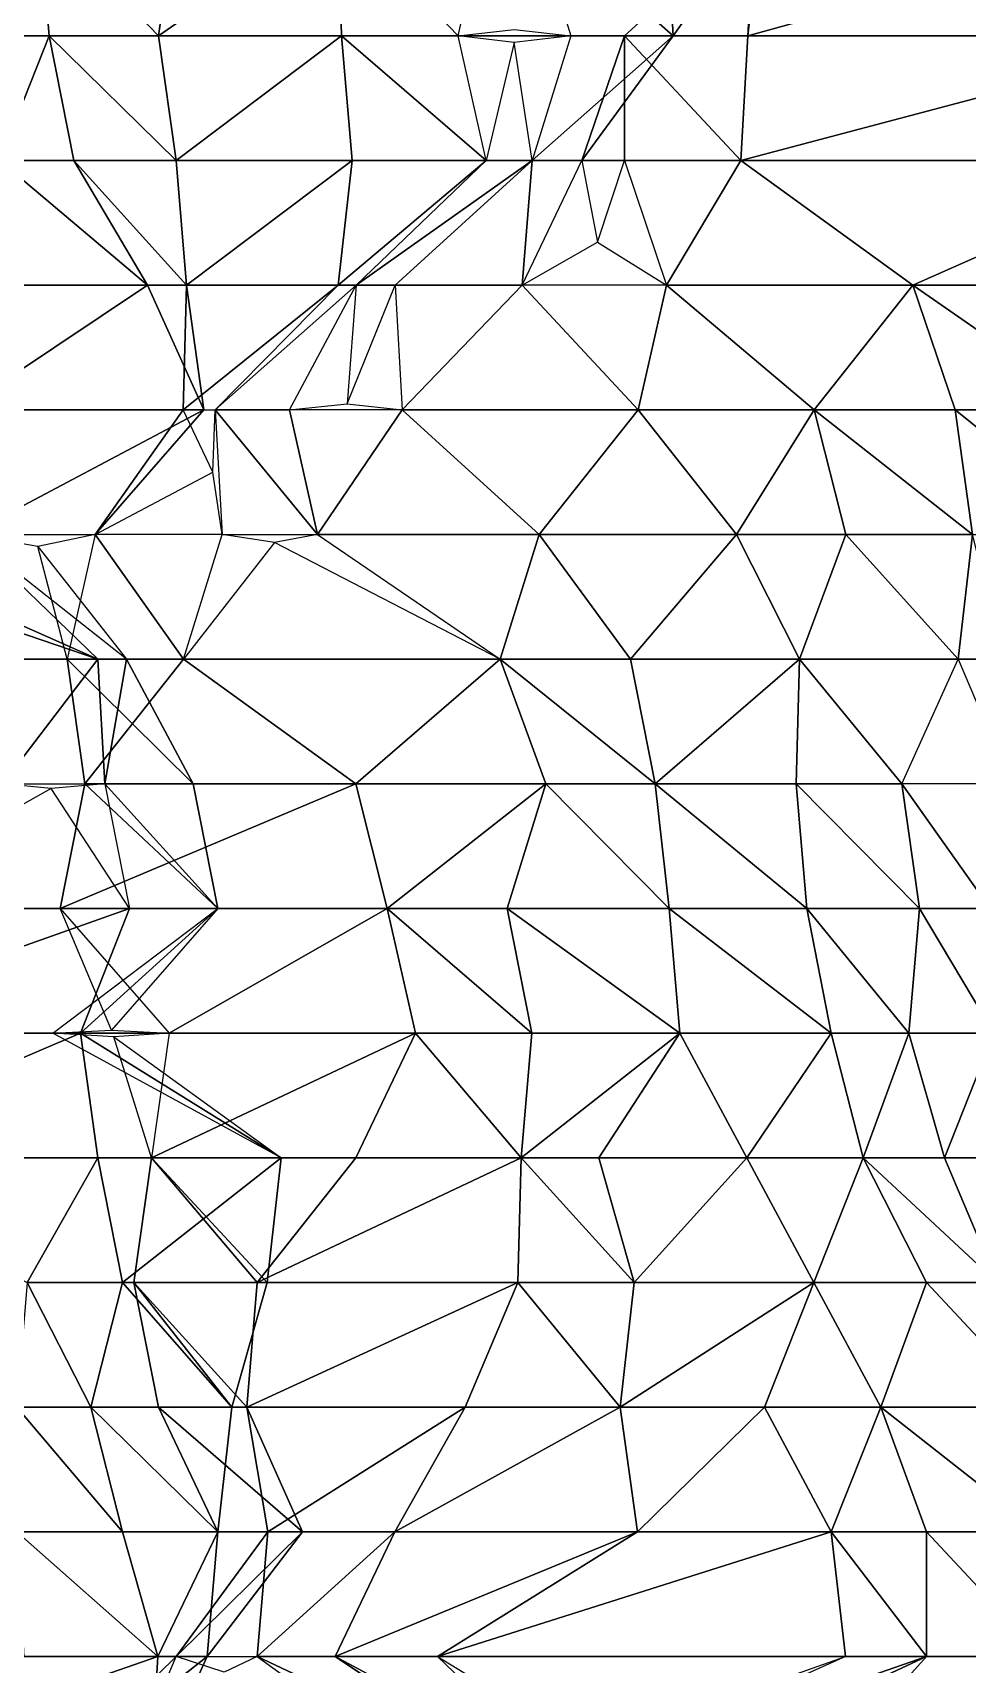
# Model space of a CAD drawing. Header units: metres. Extents: x -317 to 276, y -240 to 234.
# Drawn here: x -151.7 to -106.7, y -156.4 to -77.8 of the extents above; entities that cross this region are included whole.
import ezdxf

# ---------------------------------------------------------------- set-up
doc = ezdxf.new("R2010")
doc.units = ezdxf.units.M

msp = doc.modelspace()

# ---------------------------------------------------------------- linework, layer by layer
for points in [[(-153.2763, -78, -460.9259), (-151.39497, -72, -469.99716), (-154.12234, -72, -462.47458), (-154.12224, -71.9999, -462.4745)], [(-153.2763, -78, -460.9259), (-150.88736, -78, -469.06793), (-151.39497, -72, -469.99716), (-151.39487, -71.9999, -469.99707)], [(-151.39497, -72, -469.99716), (-145.62187, -78, -471.94452), (-144.77582, -72, -470.3958), (-144.77571, -71.9999, -470.39572)], [(-151.39497, -72, -469.99716), (-150.88736, -78, -469.06793), (-145.62187, -78, -471.94452), (-145.62177, -77.9999, -471.94443)], [(-145.62187, -78, -471.94452), (-136.80298, -78, -468.31662), (-136.9722, -72, -468.62634), (-136.97209, -71.9999, -468.62625)], [(-145.62187, -78, -471.94452), (-136.9722, -72, -468.62634), (-144.77582, -72, -470.3958), (-144.77571, -71.9999, -470.39572)], [(-136.9722, -72, -468.62634), (-131.19907, -78, -470.5737), (-129.8454, -72, -468.09583), (-129.84529, -71.9999, -468.09573)], [(-136.9722, -72, -468.62634), (-136.80298, -78, -468.31662), (-131.19907, -78, -470.5737), (-131.19896, -77.9999, -470.5736)], [(-127.625656, -72, -476.5476), (-120.83728, -78, -476.63654), (-121.175705, -72, -477.256), (-121.175606, -71.9999, -477.25592)], [(-127.625656, -72, -476.5476), (-125.76436, -78, -473.14053), (-120.83728, -78, -476.63654), (-120.83718, -77.9999, -476.63644)], [(-120.83728, -78, -476.63654), (-123.1862, -78, -493.45117), (-116.58705, -72, -481.37152), (-116.58695, -71.9999, -481.37143)], [(-116.58705, -72, -481.37152), (-123.1862, -78, -493.45117), (-117.243866, -78, -495.08878), (-117.24377, -77.9999, -495.08868)], [(-120.83728, -78, -476.63654), (-116.58705, -72, -481.37152), (-121.175705, -72, -477.256), (-121.175606, -71.9999, -477.25592)], [(-116.58705, -72, -481.37152), (-117.243866, -78, -495.08878), (-116.90544, -72, -494.4693), (-116.90534, -71.9999, -494.4692)], [(-117.243866, -78, -495.08878), (-94.88826, -78, -466.6821), (-95.565094, -72, -467.92105), (-95.564995, -71.9999, -467.92096)], [(-117.243866, -78, -495.08878), (-95.565094, -72, -467.92105), (-116.90544, -72, -494.4693), (-116.90534, -71.9999, -494.4692)], [(-128.49507, -77.68422, -471.88156), (-125.76436, -78, -473.14053), (-131.19907, -78, -470.5737), (-131.19896, -77.9999, -470.5736)], [(-153.2763, -84, -460.9259), (-149.70288, -84, -466.8998), (-150.88736, -78, -469.06793), (-150.88725, -77.9999, -469.06784)], [(-153.2763, -84, -460.9259), (-150.88736, -78, -469.06793), (-153.2763, -78, -460.9259), (-153.2762, -77.9999, -460.9258)], [(-150.88736, -78, -469.06793), (-144.77582, -84, -470.3958), (-145.62187, -78, -471.94452), (-145.62177, -77.9999, -471.94443)], [(-150.88736, -78, -469.06793), (-149.70288, -84, -466.8998), (-144.77582, -84, -470.3958), (-144.77571, -83.9999, -470.39572)], [(-144.77582, -84, -470.3958), (-136.80298, -78, -468.31662), (-145.62187, -78, -471.94452), (-145.62177, -77.9999, -471.94443)], [(-144.77582, -84, -470.3958), (-136.29536, -84, -467.38742), (-136.80298, -78, -468.31662), (-136.80287, -77.9999, -468.31653)], [(-136.80298, -78, -468.31662), (-129.8454, -84, -468.09583), (-131.19907, -78, -470.5737), (-131.19896, -77.9999, -470.5736)], [(-136.80298, -78, -468.31662), (-136.29536, -84, -467.38742), (-129.8454, -84, -468.09583), (-129.84529, -83.9999, -468.09573)], [(-125.76436, -78, -473.14053), (-128.49507, -78.31578, -471.88156), (-131.19907, -78, -470.5737), (-131.19896, -77.9999, -470.5736)], [(-128.49507, -78.31578, -471.88156), (-129.8454, -84, -468.09583), (-127.625656, -84, -476.5476), (-127.62556, -83.9999, -476.54752)], [(-127.625656, -84, -476.5476), (-125.236725, -84, -484.68964), (-120.83728, -78, -476.63654), (-120.83718, -77.9999, -476.63644)], [(-127.625656, -84, -476.5476), (-120.83728, -78, -476.63654), (-125.76436, -78, -473.14053), (-125.76426, -77.9999, -473.14044)], [(-125.236725, -84, -484.68964), (-123.1862, -84, -493.45117), (-123.1862, -78, -493.45117), (-123.186104, -77.9999, -493.45108)], [(-125.236725, -84, -484.68964), (-123.1862, -78, -493.45117), (-120.83728, -78, -476.63654), (-120.83718, -77.9999, -476.63644)], [(-123.1862, -78, -493.45117), (-117.582275, -84, -495.70825), (-117.243866, -78, -495.08878), (-117.24377, -77.9999, -495.08868)], [(-123.1862, -78, -493.45117), (-123.1862, -84, -493.45117), (-117.582275, -84, -495.70825), (-117.58218, -83.9999, -495.70816)], [(-117.582275, -84, -495.70825), (-95.7343, -84, -468.23077), (-94.88826, -78, -466.6821), (-94.88816, -77.9999, -466.682)], [(-117.582275, -84, -495.70825), (-94.88826, -78, -466.6821), (-117.243866, -78, -495.08878), (-117.24377, -77.9999, -495.08868)], [(-146.1495, -90, -460.39536), (-149.70288, -84, -466.8998), (-153.2763, -84, -460.9259), (-153.2762, -83.9999, -460.9258)], [(-146.1495, -90, -460.39536), (-153.2763, -84, -460.9259), (-152.26105, -90, -459.0675), (-152.26094, -89.9999, -459.0674)], [(-144.26819, -90, -469.4666), (-144.77582, -84, -470.3958), (-149.70288, -84, -466.8998), (-149.70277, -83.9999, -466.89972)], [(-144.26819, -90, -469.4666), (-149.70288, -84, -466.8998), (-146.1495, -90, -460.39536), (-146.1494, -89.9999, -460.39526)], [(-144.26819, -90, -469.4666), (-136.29536, -84, -467.38742), (-144.77582, -84, -470.3958), (-144.77571, -83.9999, -470.39572)], [(-144.26819, -90, -469.4666), (-136.9722, -90, -468.62634), (-136.29536, -84, -467.38742), (-136.29526, -83.9999, -467.38733)], [(-136.9722, -90, -468.62634), (-136.10612, -90, -479.55603), (-129.8454, -84, -468.09583), (-129.84529, -83.9999, -468.09573)], [(-136.9722, -90, -468.62634), (-129.8454, -84, -468.09583), (-136.29536, -84, -467.38742), (-136.29526, -83.9999, -467.38733)], [(-136.10612, -90, -479.55603), (-134.22481, -90, -488.62726), (-127.625656, -84, -476.5476), (-127.62556, -83.9999, -476.54752)], [(-136.10612, -90, -479.55603), (-127.625656, -84, -476.5476), (-129.8454, -84, -468.09583), (-129.84529, -83.9999, -468.09573)], [(-127.625656, -84, -476.5476), (-134.22481, -90, -488.62726), (-128.11328, -90, -489.95514), (-128.11317, -89.9999, -489.95505)], [(-127.625656, -84, -476.5476), (-128.11328, -90, -489.95514), (-125.236725, -84, -484.68964), (-125.236626, -83.9999, -484.68954)], [(-125.236725, -84, -484.68964), (-124.4886, -87.93103, -489.57773), (-123.1862, -84, -493.45117), (-123.186104, -83.9999, -493.45108)], [(-117.582275, -84, -495.70825), (-123.1862, -84, -493.45117), (-121.1557, -90, -489.73434), (-121.1556, -89.9999, -489.73425)], [(-117.582275, -84, -495.70825), (-121.1557, -90, -489.73434), (-109.291046, -90, -480.53125), (-109.29095, -89.9999, -480.53116)], [(-109.291046, -90, -480.53125), (-95.7343, -84, -468.23077), (-117.582275, -84, -495.70825), (-117.58218, -83.9999, -495.70816)], [(-109.291046, -90, -480.53125), (-101.31819, -90, -478.45203), (-95.7343, -84, -468.23077), (-95.7342, -83.9999, -468.23068)], [(-124.4886, -87.93103, -489.57773), (-121.1557, -90, -489.73434), (-128.11328, -90, -489.95514), (-128.11317, -89.9999, -489.95505)], [(-155.1376, -96, -464.33298), (-143.44215, -96, -455.4396), (-146.1495, -90, -460.39536), (-146.1494, -89.9999, -460.39526)], [(-155.1376, -96, -464.33298), (-146.1495, -90, -460.39536), (-152.26105, -90, -459.0675), (-152.26094, -89.9999, -459.0674)], [(-143.44215, -96, -455.4396), (-144.26819, -90, -469.4666), (-146.1495, -90, -460.39536), (-146.1494, -89.9999, -460.39526)], [(-143.44215, -96, -455.4396), (-144.43741, -96, -469.77637), (-144.26819, -90, -469.4666), (-144.26808, -89.9999, -469.46652)], [(-144.43741, -96, -469.77637), (-142.89452, -96, -479.46707), (-136.9722, -90, -468.62634), (-136.97209, -89.9999, -468.62625)], [(-144.43741, -96, -469.77637), (-136.9722, -90, -468.62634), (-144.26819, -90, -469.4666), (-144.26808, -89.9999, -469.46652)], [(-142.89452, -96, -479.46707), (-139.3211, -96, -485.44098), (-136.10612, -90, -479.55603), (-136.10602, -89.9999, -479.55594)], [(-142.89452, -96, -479.46707), (-136.10612, -90, -479.55603), (-136.9722, -90, -468.62634), (-136.97209, -89.9999, -468.62625)], [(-136.10612, -90, -479.55603), (-136.53525, -95.71428, -486.59903), (-134.22481, -90, -488.62726), (-134.2247, -89.9999, -488.62717)], [(-133.88638, -96, -488.0078), (-128.11328, -90, -489.95514), (-134.22481, -90, -488.62726), (-134.2247, -89.9999, -488.62717)], [(-133.88638, -96, -488.0078), (-122.52937, -96, -479.7339), (-128.11328, -90, -489.95514), (-128.11317, -89.9999, -489.95505)], [(-121.1557, -90, -489.73434), (-128.11328, -90, -489.95514), (-122.52937, -96, -479.7339), (-122.529274, -95.9999, -479.7338)], [(-121.1557, -90, -489.73434), (-122.52937, -96, -479.7339), (-114.04892, -96, -476.72546), (-114.04882, -95.9999, -476.72537)], [(-109.291046, -90, -480.53125), (-121.1557, -90, -489.73434), (-114.04892, -96, -476.72546), (-114.04882, -95.9999, -476.72537)], [(-109.291046, -90, -480.53125), (-114.04892, -96, -476.72546), (-107.26053, -96, -476.81442), (-107.26043, -95.9999, -476.81433)], [(-109.291046, -90, -480.53125), (-100.64136, -96, -477.2131), (-101.31819, -90, -478.45203), (-101.31809, -89.9999, -478.45193)], [(-109.291046, -90, -480.53125), (-107.26053, -96, -476.81442), (-100.64136, -96, -477.2131), (-100.64126, -95.9999, -477.213)], [(-136.53525, -95.71428, -486.59903), (-133.88638, -96, -488.0078), (-139.3211, -96, -485.44098), (-139.321, -95.9999, -485.4409)], [(-155.1376, -96, -464.33298), (-154.77916, -102, -476.19183), (-143.44215, -96, -455.4396), (-143.44205, -95.9999, -455.4395)], [(-143.44215, -96, -455.4396), (-154.77916, -102, -476.19183), (-148.66763, -102, -477.51974), (-148.66753, -101.9999, -477.51965)], [(-143.44215, -96, -455.4396), (-148.66763, -102, -477.51974), (-144.43741, -96, -469.77637), (-144.4373, -95.9999, -469.77628)], [(-144.43741, -96, -469.77637), (-148.66763, -102, -477.51974), (-143.00879, -99, -478.74927), (-143.00868, -98.9999, -478.74918)], [(-142.55609, -102, -478.8476), (-143.00879, -99, -478.74927), (-142.89452, -96, -479.46707), (-142.89441, -95.9999, -479.46698)], [(-142.89452, -96, -479.46707), (-137.96742, -102, -482.9631), (-139.3211, -96, -485.44098), (-139.321, -95.9999, -485.4409)], [(-142.89452, -96, -479.46707), (-142.55609, -102, -478.8476), (-137.96742, -102, -482.9631), (-137.96732, -101.9999, -482.963)], [(-133.88638, -96, -488.0078), (-139.3211, -96, -485.44098), (-137.96742, -102, -482.9631), (-137.96732, -101.9999, -482.963)], [(-133.88638, -96, -488.0078), (-137.96742, -102, -482.9631), (-127.28723, -102, -475.92813), (-127.28713, -101.9999, -475.92804)], [(-122.52937, -96, -479.7339), (-133.88638, -96, -488.0078), (-127.28723, -102, -475.92813), (-127.28713, -101.9999, -475.92804)], [(-122.52937, -96, -479.7339), (-127.28723, -102, -475.92813), (-117.79152, -102, -471.0613), (-117.79142, -101.9999, -471.06122)], [(-114.04892, -96, -476.72546), (-122.52937, -96, -479.7339), (-117.79152, -102, -471.0613), (-117.79142, -101.9999, -471.06122)], [(-114.04892, -96, -476.72546), (-117.79152, -102, -471.0613), (-112.52603, -102, -473.93787), (-112.52593, -101.9999, -473.93777)], [(-114.04892, -96, -476.72546), (-106.41449, -102, -475.26575), (-107.26053, -96, -476.81442), (-107.26043, -95.9999, -476.81433)], [(-114.04892, -96, -476.72546), (-112.52603, -102, -473.93787), (-106.41449, -102, -475.26575), (-106.41439, -101.9999, -475.26566)], [(-107.26053, -96, -476.81442), (-99.79532, -102, -475.66443), (-100.64136, -96, -477.2131), (-100.64126, -95.9999, -477.213)], [(-107.26053, -96, -476.81442), (-106.41449, -102, -475.26575), (-99.79532, -102, -475.66443), (-99.79522, -101.9999, -475.66434)], [(-148.53845, -108, -452.25333), (-162.07516, -102, -477.03214), (-166.15622, -102, -471.98743), (-166.15611, -101.9999, -471.98734)], [(-148.53845, -108, -452.25333), (-166.15622, -102, -471.98743), (-158.71101, -108, -458.35907), (-158.7109, -107.9999, -458.35898)], [(-154.77916, -102, -476.19183), (-162.07516, -102, -477.03214), (-148.53845, -108, -452.25333), (-148.53835, -107.9999, -452.25323)], [(-148.66763, -102, -477.51974), (-151.42809, -102.56604, -476.31522), (-154.77916, -102, -476.19183), (-154.77905, -101.9999, -476.19174)], [(-154.77916, -102, -476.19183), (-148.53845, -108, -452.25333), (-147.16475, -108, -462.25378), (-147.16464, -107.9999, -462.2537)], [(-148.66763, -102, -477.51974), (-150.0213, -108, -479.99762), (-144.41739, -108, -482.2547), (-144.41728, -107.9999, -482.2546)], [(-148.66763, -102, -477.51974), (-144.41739, -108, -482.2547), (-142.55609, -102, -478.8476), (-142.55598, -101.9999, -478.8475)], [(-137.96742, -102, -482.9631), (-140.04152, -102.38095, -480.5022), (-142.55609, -102, -478.8476), (-142.55598, -101.9999, -478.8475)], [(-127.28723, -102, -475.92813), (-137.96742, -102, -482.9631), (-129.16855, -108, -466.85687), (-129.16844, -107.9999, -466.85678)], [(-127.28723, -102, -475.92813), (-129.16855, -108, -466.85687), (-122.8878, -108, -467.87503), (-122.8877, -107.9999, -467.87494)], [(-117.79152, -102, -471.0613), (-127.28723, -102, -475.92813), (-122.8878, -108, -467.87503), (-122.8877, -107.9999, -467.87494)], [(-117.79152, -102, -471.0613), (-122.8878, -108, -467.87503), (-114.74576, -108, -465.48608), (-114.74566, -107.9999, -465.486)], [(-112.52603, -102, -473.93787), (-117.79152, -102, -471.0613), (-114.74576, -108, -465.48608), (-114.74566, -107.9999, -465.486)], [(-112.52603, -102, -473.93787), (-114.74576, -108, -465.48608), (-107.11134, -108, -464.02634), (-107.111244, -107.9999, -464.02625)], [(-106.41449, -102, -475.26575), (-112.52603, -102, -473.93787), (-107.11134, -108, -464.02634), (-107.111244, -107.9999, -464.02625)], [(-106.41449, -102, -475.26575), (-107.11134, -108, -464.02634), (-104.8916, -108, -472.47812), (-104.8915, -107.9999, -472.47803)], [(-151.42809, -102.56604, -476.31522), (-147.16475, -108, -462.25378), (-150.0213, -108, -479.99762), (-150.0212, -107.9999, -479.99753)], [(-140.04152, -102.38095, -480.5022), (-144.41739, -108, -482.2547), (-129.16855, -108, -466.85687), (-129.16844, -107.9999, -466.85678)], [(-148.53845, -108, -452.25333), (-158.71101, -108, -458.35907), (-153.12712, -114, -448.13782), (-153.12701, -113.9999, -448.13773)], [(-148.53845, -108, -452.25333), (-153.12712, -114, -448.13782), (-148.20003, -114, -451.63385), (-148.19992, -113.9999, -451.63376)], [(-143.94978, -114, -456.3688), (-149.17526, -114, -478.44894), (-150.0213, -108, -479.99762), (-150.0212, -107.9999, -479.99753)], [(-143.94978, -114, -456.3688), (-150.0213, -108, -479.99762), (-147.16475, -108, -462.25378), (-147.16464, -107.9999, -462.2537)], [(-144.41739, -108, -482.2547), (-150.0213, -108, -479.99762), (-149.17526, -114, -478.44894), (-149.17516, -113.9999, -478.44885)], [(-144.41739, -108, -482.2547), (-149.17526, -114, -478.44894), (-136.12616, -114, -467.07767), (-136.12605, -113.9999, -467.07758)], [(-148.20003, -114, -451.63385), (-147.16475, -108, -462.25378), (-148.53845, -108, -452.25333), (-148.53835, -107.9999, -452.25323)], [(-148.20003, -114, -451.63385), (-143.94978, -114, -456.3688), (-147.16475, -108, -462.25378), (-147.16464, -107.9999, -462.2537)], [(-136.12616, -114, -467.07767), (-129.16855, -108, -466.85687), (-144.41739, -108, -482.2547), (-144.41728, -107.9999, -482.2546)], [(-136.12616, -114, -467.07767), (-126.96884, -114, -462.83032), (-129.16855, -108, -466.85687), (-129.16844, -107.9999, -466.85678)], [(-129.16855, -108, -466.85687), (-121.70334, -114, -465.70688), (-122.8878, -108, -467.87503), (-122.8877, -107.9999, -467.87494)], [(-129.16855, -108, -466.85687), (-126.96884, -114, -462.83032), (-121.70334, -114, -465.70688), (-121.70324, -113.9999, -465.7068)], [(-121.70334, -114, -465.70688), (-114.74576, -108, -465.48608), (-122.8878, -108, -467.87503), (-122.8877, -107.9999, -467.87494)], [(-121.70334, -114, -465.70688), (-114.91498, -114, -465.7958), (-114.74576, -108, -465.48608), (-114.74566, -107.9999, -465.486)], [(-114.74576, -108, -465.48608), (-114.91498, -114, -465.7958), (-109.818695, -114, -468.98212), (-109.818596, -113.9999, -468.98203)], [(-114.74576, -108, -465.48608), (-109.818695, -114, -468.98212), (-107.11134, -108, -464.02634), (-107.111244, -107.9999, -464.02625)], [(-107.11134, -108, -464.02634), (-104.55319, -114, -471.85864), (-104.8916, -108, -472.47812), (-104.8915, -107.9999, -472.47803)], [(-150.78891, -114.22221, -450.11526), (-161.07994, -120, -462.69537), (-147.01556, -120, -449.4657), (-147.01546, -119.9999, -449.4656)], [(-148.20003, -114, -451.63385), (-150.78891, -114.22221, -450.11526), (-153.12712, -114, -448.13782), (-153.12701, -113.9999, -448.13773)], [(-142.76532, -120, -454.20065), (-150.35971, -120, -480.61707), (-149.17526, -114, -478.44894), (-149.17516, -113.9999, -478.44885)], [(-150.35971, -120, -480.61707), (-134.60327, -120, -464.29007), (-136.12616, -114, -467.07767), (-136.12605, -113.9999, -467.07758)], [(-150.35971, -120, -480.61707), (-136.12616, -114, -467.07767), (-149.17526, -114, -478.44894), (-149.17516, -113.9999, -478.44885)], [(-142.76532, -120, -454.20065), (-149.17526, -114, -478.44894), (-143.94978, -114, -456.3688), (-143.94968, -113.9999, -456.3687)], [(-148.20003, -114, -451.63385), (-142.76532, -120, -454.20065), (-143.94978, -114, -456.3688), (-143.94968, -113.9999, -456.3687)], [(-148.20003, -114, -451.63385), (-147.01556, -120, -449.4657), (-142.76532, -120, -454.20065), (-142.76521, -119.9999, -454.20056)], [(-134.60327, -120, -464.29007), (-126.96884, -114, -462.83032), (-136.12616, -114, -467.07767), (-136.12605, -113.9999, -467.07758)], [(-134.60327, -120, -464.29007), (-128.83014, -120, -466.23743), (-126.96884, -114, -462.83032), (-126.96874, -113.9999, -462.83023)], [(-126.96884, -114, -462.83032), (-128.83014, -120, -466.23743), (-121.026505, -120, -464.46796), (-121.026405, -119.9999, -464.46786)], [(-126.96884, -114, -462.83032), (-121.026505, -120, -464.46796), (-121.70334, -114, -465.70688), (-121.70324, -113.9999, -465.7068)], [(-121.70334, -114, -465.70688), (-114.40735, -120, -464.8666), (-114.91498, -114, -465.7958), (-114.91488, -113.9999, -465.79572)], [(-121.70334, -114, -465.70688), (-121.026505, -120, -464.46796), (-114.40735, -120, -464.8666), (-114.40725, -119.9999, -464.86652)], [(-114.91498, -114, -465.7958), (-108.97266, -120, -467.43344), (-109.818695, -114, -468.98212), (-109.818596, -113.9999, -468.98203)], [(-114.91498, -114, -465.7958), (-114.40735, -120, -464.8666), (-108.97266, -120, -467.43344), (-108.97256, -119.9999, -467.43335)], [(-109.818695, -114, -468.98212), (-105.56845, -120, -473.71707), (-104.55319, -114, -471.85864), (-104.55309, -113.9999, -471.85855)], [(-109.818695, -114, -468.98212), (-108.97266, -120, -467.43344), (-105.56845, -120, -473.71707), (-105.56835, -119.9999, -473.71698)], [(-163.9565, -126, -467.96088), (-149.38449, -126, -453.802), (-147.01556, -120, -449.4657), (-147.01546, -119.9999, -449.4656)], [(-163.9565, -126, -467.96088), (-147.01556, -120, -449.4657), (-161.07994, -120, -462.69537), (-161.07983, -119.9999, -462.69528)], [(-149.38449, -126, -453.802), (-150.71814, -126, -468.7582), (-142.76532, -120, -454.20065), (-142.76521, -119.9999, -454.20056)], [(-142.76532, -120, -454.20065), (-147.88148, -125.84615, -469.8232), (-150.35971, -120, -480.61707), (-150.3596, -119.9999, -480.61697)], [(-145.11424, -126, -471.0153), (-134.60327, -120, -464.29007), (-150.35971, -120, -480.61707), (-150.3596, -119.9999, -480.61697)], [(-149.38449, -126, -453.802), (-142.76532, -120, -454.20065), (-147.01556, -120, -449.4657), (-147.01546, -119.9999, -449.4656)], [(-145.11424, -126, -471.0153), (-133.2496, -126, -461.81216), (-134.60327, -120, -464.29007), (-134.60316, -119.9999, -464.28998)], [(-134.60327, -120, -464.29007), (-127.645676, -126, -464.06927), (-128.83014, -120, -466.23743), (-128.83003, -119.9999, -466.23734)], [(-134.60327, -120, -464.29007), (-133.2496, -126, -461.81216), (-127.645676, -126, -464.06927), (-127.64558, -125.9999, -464.06918)], [(-128.83014, -120, -466.23743), (-120.518875, -126, -463.53873), (-121.026505, -120, -464.46796), (-121.026405, -119.9999, -464.46786)], [(-128.83014, -120, -466.23743), (-127.645676, -126, -464.06927), (-120.518875, -126, -463.53873), (-120.518776, -125.9999, -463.53864)], [(-121.026505, -120, -464.46796), (-113.222885, -126, -462.69846), (-114.40735, -120, -464.8666), (-114.40725, -119.9999, -464.86652)], [(-121.026505, -120, -464.46796), (-120.518875, -126, -463.53873), (-113.222885, -126, -462.69846), (-113.222786, -125.9999, -462.69836)], [(-114.40735, -120, -464.8666), (-109.48027, -126, -468.36264), (-108.97266, -120, -467.43344), (-108.97256, -119.9999, -467.43335)], [(-114.40735, -120, -464.8666), (-113.222885, -126, -462.69846), (-109.48027, -126, -468.36264), (-109.48017, -125.9999, -468.36255)], [(-108.97266, -120, -467.43344), (-109.48027, -126, -468.36264), (-105.39923, -126, -473.40732), (-105.39913, -125.9999, -473.40723)], [(-108.97266, -120, -467.43344), (-105.39923, -126, -473.40732), (-105.56845, -120, -473.71707), (-105.56835, -119.9999, -473.71698)], [(-163.44887, -132, -467.03168), (-149.38449, -126, -453.802), (-163.9565, -126, -467.96088), (-163.95639, -125.9999, -467.9608)], [(-163.44887, -132, -467.03168), (-148.53845, -132, -452.25333), (-149.38449, -126, -453.802), (-149.38438, -125.9999, -453.8019)], [(-147.88148, -125.84615, -469.8232), (-145.11424, -126, -471.0153), (-150.71814, -126, -468.7582), (-150.71803, -125.9999, -468.75812)], [(-139.71956, -132, -448.62543), (-150.71814, -126, -468.7582), (-149.38449, -126, -453.802), (-149.38438, -125.9999, -453.8019)], [(-145.11424, -126, -471.0153), (-147.77116, -126.171425, -469.62128), (-150.71814, -126, -468.7582), (-150.71803, -125.9999, -468.75812)], [(-139.71956, -132, -448.62543), (-149.38449, -126, -453.802), (-148.53845, -132, -452.25333), (-148.53835, -131.9999, -452.25323)], [(-147.77116, -126.171425, -469.62128), (-139.71956, -132, -448.62543), (-145.96028, -132, -472.56396), (-145.96017, -131.9999, -472.56387)], [(-145.96028, -132, -472.56396), (-136.12616, -132, -467.07767), (-133.2496, -126, -461.81216), (-133.2495, -125.9999, -461.81207)], [(-145.96028, -132, -472.56396), (-133.2496, -126, -461.81216), (-145.11424, -126, -471.0153), (-145.11414, -125.9999, -471.0152)], [(-133.2496, -126, -461.81216), (-136.12616, -132, -467.07767), (-128.1533, -132, -464.99847), (-128.1532, -131.9999, -464.99838)], [(-133.2496, -126, -461.81216), (-128.1533, -132, -464.99847), (-127.645676, -126, -464.06927), (-127.64558, -125.9999, -464.06918)], [(-128.1533, -132, -464.99847), (-124.41069, -132, -470.66266), (-120.518875, -126, -463.53873), (-120.518776, -125.9999, -463.53864)], [(-128.1533, -132, -464.99847), (-120.518875, -126, -463.53873), (-127.645676, -126, -464.06927), (-127.64558, -125.9999, -464.06918)], [(-120.518875, -126, -463.53873), (-124.41069, -132, -470.66266), (-117.28389, -132, -470.1321), (-117.28379, -131.9999, -470.13202)], [(-120.518875, -126, -463.53873), (-117.28389, -132, -470.1321), (-113.222885, -126, -462.69846), (-113.222786, -125.9999, -462.69836)], [(-113.222885, -126, -462.69846), (-117.28389, -132, -470.1321), (-111.67999, -132, -472.3892), (-111.67989, -131.9999, -472.3891)], [(-113.222885, -126, -462.69846), (-111.67999, -132, -472.3892), (-109.48027, -126, -468.36264), (-109.48017, -125.9999, -468.36255)], [(-109.48027, -126, -468.36264), (-111.67999, -132, -472.3892), (-107.76816, -132, -477.74362), (-107.76806, -131.9999, -477.74353)], [(-109.48027, -126, -468.36264), (-107.76816, -132, -477.74362), (-105.39923, -126, -473.40732), (-105.39913, -125.9999, -473.40723)], [(-105.39923, -126, -473.40732), (-107.76816, -132, -477.74362), (-101.65662, -132, -479.0715), (-101.65652, -131.9999, -479.0714)], [(-148.53845, -132, -452.25333), (-163.44887, -132, -467.03168), (-151.94266, -138, -445.96967), (-151.94255, -137.9999, -445.96957)], [(-148.53845, -132, -452.25333), (-151.94266, -138, -445.96967), (-147.35399, -138, -450.08517), (-147.35388, -137.9999, -450.08508)], [(-147.35399, -138, -450.08517), (-139.71956, -132, -448.62543), (-148.53845, -132, -452.25333), (-148.53835, -131.9999, -452.25323)], [(-147.35399, -138, -450.08517), (-140.3964, -138, -449.86438), (-139.71956, -132, -448.62543), (-139.71945, -131.9999, -448.62534)], [(-140.3964, -138, -449.86438), (-146.80634, -138, -474.11264), (-145.96028, -132, -472.56396), (-145.96017, -131.9999, -472.56387)], [(-145.96028, -132, -472.56396), (-146.80634, -138, -474.11264), (-140.864, -138, -475.75024), (-140.86389, -137.9999, -475.75015)], [(-140.3964, -138, -449.86438), (-145.96028, -132, -472.56396), (-139.71956, -132, -448.62543), (-139.71945, -131.9999, -448.62534)], [(-145.96028, -132, -472.56396), (-140.864, -138, -475.75024), (-136.12616, -132, -467.07767), (-136.12605, -131.9999, -467.07758)], [(-140.864, -138, -475.75024), (-128.32251, -138, -465.3082), (-128.1533, -132, -464.99847), (-128.1532, -131.9999, -464.99838)], [(-140.864, -138, -475.75024), (-128.1533, -132, -464.99847), (-136.12616, -132, -467.07767), (-136.12605, -131.9999, -467.07758)], [(-128.1533, -132, -464.99847), (-128.32251, -138, -465.3082), (-122.7186, -138, -467.56528), (-122.7185, -137.9999, -467.5652)], [(-128.1533, -132, -464.99847), (-122.7186, -138, -467.56528), (-124.41069, -132, -470.66266), (-124.41059, -131.9999, -470.66257)], [(-122.7186, -138, -467.56528), (-117.28389, -132, -470.1321), (-124.41069, -132, -470.66266), (-124.41059, -131.9999, -470.66257)], [(-122.7186, -138, -467.56528), (-114.068924, -138, -464.24713), (-117.28389, -132, -470.1321), (-117.28379, -131.9999, -470.13202)], [(-111.67999, -132, -472.3892), (-117.28389, -132, -470.1321), (-114.068924, -138, -464.24713), (-114.068825, -137.9999, -464.24704)], [(-111.67999, -132, -472.3892), (-114.068924, -138, -464.24713), (-108.63423, -138, -466.81396), (-108.63413, -137.9999, -466.81387)], [(-105.23003, -138, -473.0976), (-107.76816, -132, -477.74362), (-111.67999, -132, -472.3892), (-111.67989, -131.9999, -472.3891)], [(-105.23003, -138, -473.0976), (-111.67999, -132, -472.3892), (-108.63423, -138, -466.81396), (-108.63413, -137.9999, -466.81387)], [(-101.65662, -132, -479.0715), (-107.76816, -132, -477.74362), (-105.23003, -138, -473.0976), (-105.22993, -137.9999, -473.0975)], [(-151.94266, -138, -445.96967), (-152.45029, -144, -446.8989), (-148.87686, -144, -452.8728), (-148.87675, -143.9999, -452.8727)], [(-151.94266, -138, -445.96967), (-148.87686, -144, -452.8728), (-147.35399, -138, -450.08517), (-147.35388, -137.9999, -450.08508)], [(-147.35399, -138, -450.08517), (-148.87686, -144, -452.8728), (-142.08849, -144, -452.96173), (-142.08838, -143.9999, -452.96164)], [(-147.35399, -138, -450.08517), (-142.08849, -144, -452.96173), (-140.3964, -138, -449.86438), (-140.39629, -137.9999, -449.8643)], [(-142.08849, -144, -452.96173), (-145.62187, -144, -471.94452), (-146.80634, -138, -474.11264), (-146.80623, -137.9999, -474.11255)], [(-142.08849, -144, -452.96173), (-146.80634, -138, -474.11264), (-140.3964, -138, -449.86438), (-140.39629, -137.9999, -449.8643)], [(-146.80634, -138, -474.11264), (-141.37163, -144, -476.67944), (-140.864, -138, -475.75024), (-140.86389, -137.9999, -475.75015)], [(-146.80634, -138, -474.11264), (-145.62187, -144, -471.94452), (-141.37163, -144, -476.67944), (-141.37152, -143.9999, -476.67935)], [(-141.37163, -144, -476.67944), (-130.86066, -144, -469.95422), (-128.32251, -138, -465.3082), (-128.3224, -137.9999, -465.3081)], [(-141.37163, -144, -476.67944), (-128.32251, -138, -465.3082), (-140.864, -138, -475.75024), (-140.86389, -137.9999, -475.75015)], [(-128.32251, -138, -465.3082), (-130.86066, -144, -469.95422), (-123.39543, -144, -468.80423), (-123.39533, -143.9999, -468.80414)], [(-128.32251, -138, -465.3082), (-123.39543, -144, -468.80423), (-122.7186, -138, -467.56528), (-122.7185, -137.9999, -467.5652)], [(-123.39543, -144, -468.80423), (-116.43785, -144, -468.58344), (-114.068924, -138, -464.24713), (-114.068825, -137.9999, -464.24704)], [(-123.39543, -144, -468.80423), (-114.068924, -138, -464.24713), (-122.7186, -138, -467.56528), (-122.7185, -137.9999, -467.5652)], [(-114.068924, -138, -464.24713), (-116.43785, -144, -468.58344), (-110.833954, -144, -470.8405), (-110.833855, -143.9999, -470.84042)], [(-114.068924, -138, -464.24713), (-110.833954, -144, -470.8405), (-108.63423, -138, -466.81396), (-108.63413, -137.9999, -466.81387)], [(-108.63423, -138, -466.81396), (-110.833954, -144, -470.8405), (-103.030304, -144, -469.07104), (-103.030205, -143.9999, -469.07095)], [(-108.63423, -138, -466.81396), (-103.030304, -144, -469.07104), (-105.23003, -138, -473.0976), (-105.22993, -137.9999, -473.0975)], [(-152.45029, -144, -446.8989), (-147.35399, -150, -450.08517), (-148.87686, -144, -452.8728), (-148.87675, -143.9999, -452.8727)], [(-152.45029, -144, -446.8989), (-152.45029, -150, -446.8989), (-147.35399, -150, -450.08517), (-147.35388, -149.9999, -450.08508)], [(-148.87686, -144, -452.8728), (-142.76532, -150, -454.20065), (-142.08849, -144, -452.96173), (-142.08838, -143.9999, -452.96164)], [(-148.87686, -144, -452.8728), (-147.35399, -150, -450.08517), (-142.76532, -150, -454.20065), (-142.76521, -149.9999, -454.20056)], [(-142.76532, -150, -454.20065), (-138.6843, -150, -459.24536), (-145.62187, -144, -471.94452), (-145.62177, -143.9999, -471.94443)], [(-142.76532, -150, -454.20065), (-145.62187, -144, -471.94452), (-142.08849, -144, -452.96173), (-142.08838, -143.9999, -452.96164)], [(-138.6843, -150, -459.24536), (-141.37163, -144, -476.67944), (-145.62187, -144, -471.94452), (-145.62177, -143.9999, -471.94443)], [(-138.6843, -150, -459.24536), (-140.35638, -150, -474.82104), (-141.37163, -144, -476.67944), (-141.37152, -143.9999, -476.67935)], [(-140.35638, -150, -474.82104), (-130.86066, -144, -469.95422), (-141.37163, -144, -476.67944), (-141.37152, -143.9999, -476.67935)], [(-140.35638, -150, -474.82104), (-134.24483, -150, -476.14893), (-130.86066, -144, -469.95422), (-130.86055, -143.9999, -469.95413)], [(-134.24483, -150, -476.14893), (-122.54938, -150, -467.25555), (-123.39543, -144, -468.80423), (-123.39533, -143.9999, -468.80414)], [(-134.24483, -150, -476.14893), (-123.39543, -144, -468.80423), (-130.86066, -144, -469.95422), (-130.86055, -143.9999, -469.95413)], [(-122.54938, -150, -467.25555), (-116.43785, -144, -468.58344), (-123.39543, -144, -468.80423), (-123.39533, -143.9999, -468.80414)], [(-122.54938, -150, -467.25555), (-113.222885, -150, -462.69846), (-116.43785, -144, -468.58344), (-116.43775, -143.9999, -468.58334)], [(-110.833954, -144, -470.8405), (-116.43785, -144, -468.58344), (-113.222885, -150, -462.69846), (-113.222786, -149.9999, -462.69836)], [(-110.833954, -144, -470.8405), (-113.222885, -150, -462.69846), (-108.63423, -150, -466.81396), (-108.63413, -149.9999, -466.81387)], [(-110.833954, -144, -470.8405), (-103.199524, -150, -469.38077), (-103.030304, -144, -469.07104), (-103.030205, -143.9999, -469.07095)], [(-110.833954, -144, -470.8405), (-108.63423, -150, -466.81396), (-103.199524, -150, -469.38077), (-103.199425, -149.9999, -469.38068)], [(-152.45029, -150, -446.8989), (-145.6619, -156, -446.98782), (-147.35399, -150, -450.08517), (-147.35388, -149.9999, -450.08508)], [(-152.45029, -150, -446.8989), (-152.11186, -156, -446.27942), (-145.6619, -156, -446.98782), (-145.66179, -155.9999, -446.98773)], [(-145.6619, -156, -446.98782), (-142.76532, -150, -454.20065), (-147.35399, -150, -450.08517), (-147.35388, -149.9999, -450.08508)], [(-145.6619, -156, -446.98782), (-143.27295, -156, -455.12988), (-142.76532, -150, -454.20065), (-142.76521, -149.9999, -454.20056)], [(-143.27295, -156, -455.12988), (-144.77582, -156, -470.3958), (-138.6843, -150, -459.24536), (-138.68419, -149.9999, -459.24527)], [(-144.77582, -156, -470.3958), (-140.864, -156, -475.75024), (-140.35638, -150, -474.82104), (-140.35628, -149.9999, -474.82095)], [(-144.77582, -156, -470.3958), (-140.35638, -150, -474.82104), (-138.6843, -150, -459.24536), (-138.68419, -149.9999, -459.24527)], [(-143.27295, -156, -455.12988), (-138.6843, -150, -459.24536), (-142.76532, -150, -454.20065), (-142.76521, -149.9999, -454.20056)], [(-140.864, -156, -475.75024), (-137.12138, -156, -481.41443), (-134.24483, -150, -476.14893), (-134.24472, -149.9999, -476.14883)], [(-140.864, -156, -475.75024), (-134.24483, -150, -476.14893), (-140.35638, -150, -474.82104), (-140.35628, -149.9999, -474.82095)], [(-137.12138, -156, -481.41443), (-132.1943, -156, -484.91046), (-122.54938, -150, -467.25555), (-122.54928, -149.9999, -467.25546)], [(-137.12138, -156, -481.41443), (-122.54938, -150, -467.25555), (-134.24483, -150, -476.14893), (-134.24472, -149.9999, -476.14883)], [(-132.1943, -156, -484.91046), (-112.54605, -156, -461.45953), (-113.222885, -150, -462.69846), (-113.222786, -149.9999, -462.69836)], [(-132.1943, -156, -484.91046), (-113.222885, -150, -462.69846), (-122.54938, -150, -467.25555), (-122.54928, -149.9999, -467.25546)], [(-113.222885, -150, -462.69846), (-108.63423, -156, -466.81396), (-108.63423, -150, -466.81396), (-108.63413, -149.9999, -466.81387)], [(-113.222885, -150, -462.69846), (-112.54605, -156, -461.45953), (-108.63423, -156, -466.81396), (-108.63413, -155.9999, -466.81387)], [(-108.63423, -150, -466.81396), (-103.030304, -156, -469.07104), (-103.199524, -150, -469.38077), (-103.199425, -149.9999, -469.38068)], [(-108.63423, -150, -466.81396), (-108.63423, -156, -466.81396), (-103.030304, -156, -469.07104), (-103.030205, -155.9999, -469.07095)], [(-162.94124, -162, -466.10245), (-146.00032, -162, -447.6073), (-145.6619, -156, -446.98782), (-145.66179, -155.9999, -446.98773)], [(-162.94124, -162, -466.10245), (-145.6619, -156, -446.98782), (-152.11186, -156, -446.27942), (-152.11176, -155.9999, -446.27933)], [(-146.00032, -162, -447.6073), (-150.88736, -162, -469.06793), (-143.27295, -156, -455.12988), (-143.27284, -155.9999, -455.1298)], [(-150.88736, -162, -469.06793), (-147.31396, -162, -475.04187), (-144.77582, -156, -470.3958), (-144.77571, -155.9999, -470.39572)], [(-150.88736, -162, -469.06793), (-144.77582, -156, -470.3958), (-143.27295, -156, -455.12988), (-143.27284, -155.9999, -455.1298)], [(-146.00032, -162, -447.6073), (-143.27295, -156, -455.12988), (-145.6619, -156, -446.98782), (-145.66179, -155.9999, -446.98773)], [(-140.864, -156, -475.75024), (-142.46034, -156.75, -472.41486), (-144.77582, -156, -470.3958), (-144.77571, -155.9999, -470.39572)], [(-128.1533, -162, -464.99847), (-137.12138, -156, -481.41443), (-140.864, -156, -475.75024), (-140.86389, -155.9999, -475.75015)], [(-128.1533, -162, -464.99847), (-140.864, -156, -475.75024), (-132.57277, -162, -460.57324), (-132.57266, -161.9999, -460.57315)], [(-125.93356, -162, -473.45026), (-132.1943, -156, -484.91046), (-137.12138, -156, -481.41443), (-137.12128, -155.9999, -481.41434)], [(-125.93356, -162, -473.45026), (-137.12138, -156, -481.41443), (-128.1533, -162, -464.99847), (-128.1532, -161.9999, -464.99838)], [(-132.1943, -156, -484.91046), (-124.97395, -160.39655, -477.95117), (-112.54605, -156, -461.45953), (-112.54595, -155.9999, -461.45944)], [(-125.91356, -162, -485.9286), (-121.49411, -162, -490.35382), (-108.63423, -156, -466.81396), (-108.63413, -155.9999, -466.81387)], [(-125.91356, -162, -485.9286), (-108.63423, -156, -466.81396), (-112.54605, -156, -461.45953), (-112.54595, -155.9999, -461.45944)], [(-108.63423, -156, -466.81396), (-121.49411, -162, -490.35382), (-114.0289, -162, -489.20383), (-114.0288, -161.9999, -489.20374)], [(-108.63423, -156, -466.81396), (-114.0289, -162, -489.20383), (-103.030304, -156, -469.07104), (-103.030205, -155.9999, -469.07095)], [(-103.030304, -156, -469.07104), (-114.0289, -162, -489.20383), (-106.563675, -162, -488.05383), (-106.563576, -161.9999, -488.05374)]]:
    msp.add_3dface(points)

doc.saveas('drawing.dxf')
